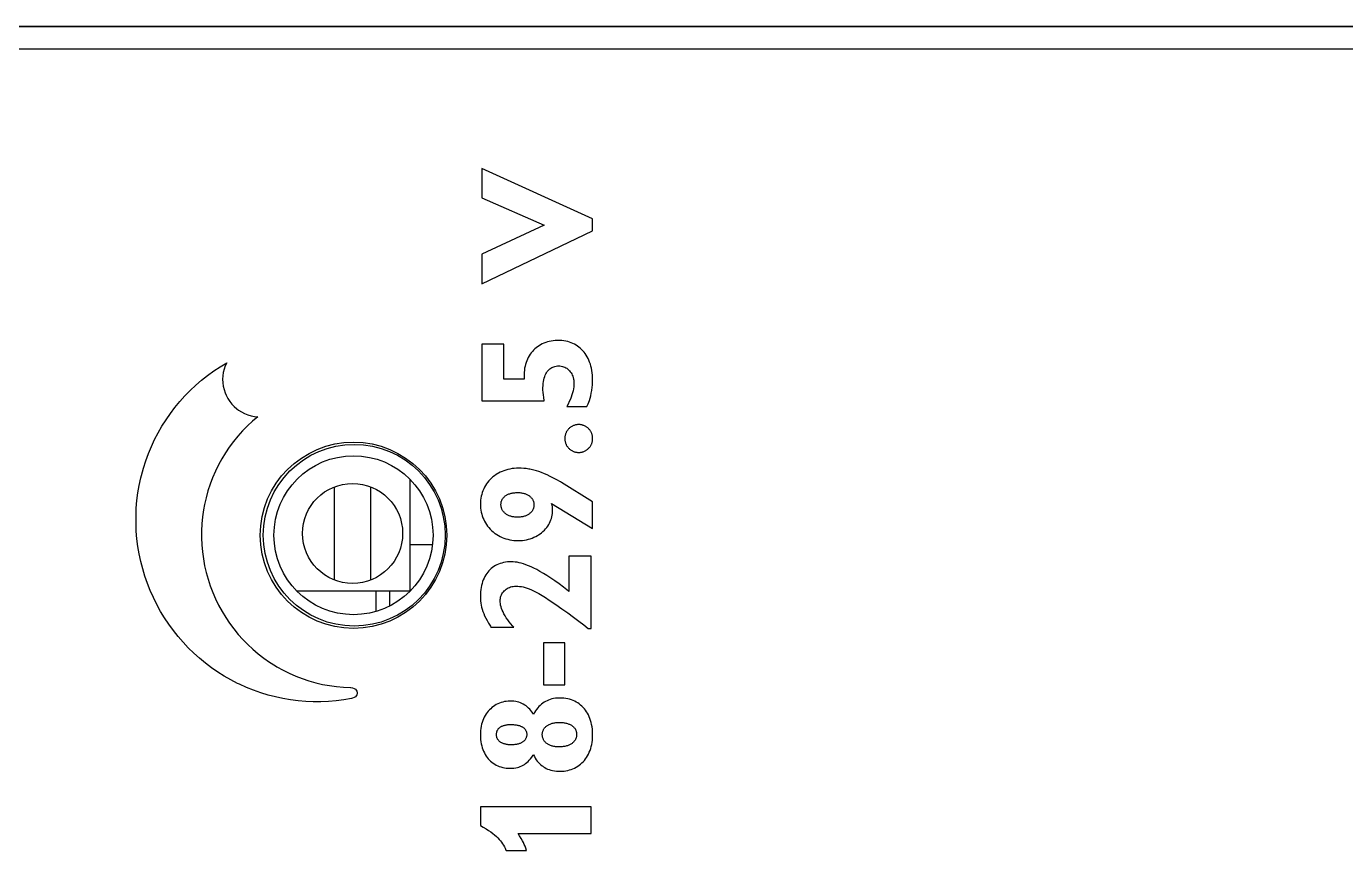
# Paper-space layout '2 DOOR PANEL LAYOUT - A1 Sheet' of a CAD drawing. Extents: x 50 to 825, y 22 to 486.
# Drawn here: x 430.635 to 434.412, y 324.869 to 327.23 of the extents above; entities that cross this region are included whole.
import ezdxf

# ---------------------------------------------------------------- set-up
doc = ezdxf.new("R2010")
doc.units = 0
doc.layers.add('N-EQPM', color=3, linetype='Continuous', lineweight=25)

psp = doc.layouts.new('2 DOOR PANEL LAYOUT - A1 Sheet')

# ---------------------------------------------------------------- linework, layer by layer
at = {"layer": 'N-EQPM', "linetype": 'Continuous'}
for p, q in [((422.2664, 327.2298), (439.1849, 327.2298)), ((437.1026, 327.2298), (423.5678, 327.2298)), ((423.8203, 327.1657), (436.8386, 327.1657)), ((431.7343, 325.6131), (431.7343, 325.9313)), ((431.5169, 325.644), (431.5169, 325.9107)), ((431.621, 325.644), (431.621, 325.9107)), ((431.7976, 325.7449), (431.7343, 325.7449)), ((431.7335, 325.6121), (431.4097, 325.6121)), ((431.6367, 325.5543), (431.6367, 325.6121)), ((431.6757, 325.5697), (431.6757, 325.6121))]:
    psp.add_line(p, q, dxfattribs=at)
for points in [[(432.2563, 326.6782), (431.9391, 326.8229), (431.9391, 326.7388), (432.1177, 326.6603), (431.9391, 326.5777), (431.9391, 326.4927), (432.2563, 326.6443)], [(432.2514, 326.2567), (432.2497, 326.2625), (432.2477, 326.2681), (432.2456, 326.2735), (432.2432, 326.2786), (432.2406, 326.2835), (432.2378, 326.2881), (432.2348, 326.2925), (432.2316, 326.2967), (432.2283, 326.3006), (432.2247, 326.3043), (432.221, 326.3077), (432.2171, 326.3109), (432.213, 326.3139), (432.2087, 326.3167), (432.2043, 326.3192), (432.1997, 326.3214), (432.1949, 326.3234), (432.19, 326.3252), (432.1848, 326.3267), (432.1796, 326.3279), (432.1741, 326.3289), (432.1685, 326.3296), (432.1627, 326.3301), (432.1567, 326.3302), (432.1542, 326.3302), (432.1486, 326.3299), (432.143, 326.3293), (432.1376, 326.3285), (432.1322, 326.3274), (432.1269, 326.326), (432.1218, 326.3243), (432.1169, 326.3224), (432.1121, 326.3202), (432.1074, 326.3178), (432.103, 326.3151), (432.0987, 326.3122), (432.0946, 326.3091), (432.0908, 326.3058), (432.0871, 326.3022), (432.0836, 326.2985), (432.0804, 326.2946), (432.0773, 326.2904), (432.0745, 326.2861), (432.072, 326.2816), (432.0696, 326.2769), (432.0675, 326.272), (432.0657, 326.2669), (432.0641, 326.2616), (432.0627, 326.2562), (432.0616, 326.2505), (432.0608, 326.2447), (432.0602, 326.2387), (432.0599, 326.2325), (432.06, 326.2261), (432.0603, 326.2196), (432.002, 326.2196), (432.002, 326.3197), (431.9391, 326.3197), (431.9391, 326.1571), (432.1177, 326.1571), (432.1175, 326.1583), (432.1161, 326.1663), (432.1151, 326.174), (432.1144, 326.1813), (432.114, 326.1883), (432.114, 326.1948), (432.1142, 326.201), (432.1147, 326.2069), (432.1155, 326.2123), (432.1165, 326.2174), (432.1177, 326.2222), (432.1191, 326.2266), (432.1207, 326.2306), (432.1225, 326.2344), (432.1244, 326.2378), (432.1265, 326.2409), (432.1287, 326.2437), (432.1311, 326.2463), (432.1336, 326.2485), (432.1363, 326.2505), (432.1391, 326.2523), (432.142, 326.2538), (432.1451, 326.255), (432.1484, 326.2559), (432.1517, 326.2566), (432.1553, 326.2571), (432.159, 326.2572), (432.1626, 326.2571), (432.1662, 326.2566), (432.1696, 326.2559), (432.1729, 326.2549), (432.1762, 326.2537), (432.1792, 326.2521), (432.1822, 326.2504), (432.185, 326.2483), (432.1876, 326.246), (432.1901, 326.2435), (432.1923, 326.2407), (432.1944, 326.2377), (432.1963, 326.2345), (432.198, 326.2311), (432.1994, 326.2275), (432.2006, 326.2236), (432.2015, 326.2196), (432.202, 326.2163), (432.2025, 326.2121), (432.2026, 326.2076), (432.2025, 326.2023), (432.202, 326.197), (432.2013, 326.1914), (432.2002, 326.1858), (432.1988, 326.18), (432.197, 326.174), (432.1949, 326.1679), (432.1924, 326.1615), (432.1895, 326.1549), (432.1862, 326.1481), (432.1824, 326.141), (432.2394, 326.141), (432.2412, 326.1443), (432.2431, 326.1483), (432.2451, 326.1531), (432.247, 326.1586), (432.2489, 326.1649), (432.2507, 326.1718), (432.2524, 326.1793), (432.2538, 326.1872), (432.2539, 326.1877), (432.2549, 326.1955), (432.2557, 326.2031), (432.2562, 326.2102), (432.2563, 326.2168), (432.2562, 326.2239), (432.2557, 326.231), (432.255, 326.2378), (432.2541, 326.2443), (432.2529, 326.2506)], [(431.5822, 325.3225), (431.5822, 325.3188), (431.5819, 325.317), (431.5813, 325.3153), (431.5796, 325.3123), (431.577, 325.3095), (431.5734, 325.3072), (431.5687, 325.3052), (431.5657, 325.3044), (431.544, 325.3007), (431.5222, 325.298), (431.5003, 325.2961), (431.4785, 325.2952), (431.4566, 325.2952), (431.4348, 325.2961), (431.413, 325.2979), (431.3913, 325.3007), (431.3698, 325.3044), (431.3484, 325.3089), (431.3273, 325.3144), (431.3064, 325.3208), (431.2857, 325.3281), (431.2654, 325.3362), (431.2455, 325.3452), (431.2399, 325.3478), (431.2205, 325.3579), (431.2015, 325.3687), (431.183, 325.3804), (431.165, 325.3928), (431.1475, 325.406), (431.1307, 325.4199), (431.1144, 325.4344), (431.0988, 325.4497), (431.0838, 325.4656), (431.0695, 325.4821), (431.0559, 325.4992), (431.043, 325.517), (431.0309, 325.5352), (431.0195, 325.554), (431.0088, 325.5735), (430.9989, 325.5934), (430.9899, 325.6135), (430.9818, 325.634), (430.9745, 325.6548), (430.9682, 325.6758), (430.9627, 325.697), (430.9581, 325.7185), (430.9545, 325.7401), (430.9517, 325.7618), (430.9499, 325.7837), (430.949, 325.8056), (430.949, 325.8275), (430.9499, 325.8495), (430.9518, 325.8714), (430.9546, 325.8932), (430.9583, 325.9148), (430.9629, 325.9363), (430.9646, 325.9433), (430.9704, 325.9645), (430.9771, 325.9854), (430.9846, 326.006), (430.993, 326.0263), (431.0023, 326.0461), (431.0123, 326.0656), (431.0232, 326.0845), (431.0349, 326.103), (431.0473, 326.1209), (431.0604, 326.1383), (431.0743, 326.1551), (431.0888, 326.1714), (431.1041, 326.1869), (431.12, 326.2019), (431.1365, 326.2162), (431.1537, 326.2298), (431.1715, 326.2427), (431.1898, 326.2549), (431.2088, 326.2664), (431.2046, 326.2572), (431.2013, 326.2479), (431.199, 326.2383), (431.1975, 326.2287), (431.197, 326.2189), (431.1974, 326.2092), (431.1987, 326.1994), (431.201, 326.1897), (431.2042, 326.1801), (431.2071, 326.1731), (431.2119, 326.1639), (431.2172, 326.1556), (431.2233, 326.1479), (431.23, 326.1408), (431.2374, 326.1343), (431.2426, 326.1304), (431.2509, 326.1252), (431.2597, 326.1208), (431.2688, 326.1173), (431.2783, 326.1145), (431.2881, 326.1127), (431.298, 326.1118), (431.2827, 326.0988), (431.268, 326.0852), (431.254, 326.0709), (431.2406, 326.0561), (431.228, 326.0406), (431.2161, 326.0246), (431.205, 326.008), (431.1946, 325.991), (431.185, 325.9734), (431.1763, 325.9554), (431.1683, 325.937), (431.1612, 325.9183), (431.155, 325.8992), (431.1496, 325.8798), (431.1452, 325.8601), (431.1423, 325.8448), (431.1395, 325.8248), (431.1375, 325.8048), (431.1365, 325.7847), (431.1365, 325.7646), (431.1373, 325.7445), (431.1391, 325.7245), (431.1418, 325.7046), (431.1453, 325.6848), (431.1498, 325.6653), (431.1552, 325.646), (431.1615, 325.6269), (431.1687, 325.6081), (431.1767, 325.5896), (431.1856, 325.5715), (431.1953, 325.5537), (431.2057, 325.5366), (431.2169, 325.5199), (431.2289, 325.5038), (431.2415, 325.4883), (431.2549, 325.4734), (431.269, 325.4591), (431.2837, 325.4455), (431.299, 325.4325), (431.3149, 325.4202), (431.3314, 325.4087), (431.3484, 325.398), (431.3523, 325.3957), (431.3699, 325.3859), (431.3879, 325.3769), (431.4063, 325.3688), (431.4251, 325.3616), (431.4441, 325.3552), (431.4635, 325.3497), (431.483, 325.3451), (431.5028, 325.3414), (431.5227, 325.3386), (431.5427, 325.3368), (431.5628, 325.3358), (431.5639, 325.3357), (431.5691, 325.3349), (431.5735, 325.3333), (431.577, 325.3311), (431.5796, 325.3286), (431.5814, 325.3257)], [(432.2547, 326.0604), (432.2541, 326.0622), (432.2535, 326.064), (432.2527, 326.0658), (432.2519, 326.0675), (432.251, 326.0691), (432.25, 326.0707), (432.249, 326.0723), (432.2478, 326.0738), (432.2466, 326.0753), (432.2453, 326.0767), (432.244, 326.0781), (432.2439, 326.0782), (432.2424, 326.0795), (432.241, 326.0807), (432.2395, 326.0818), (432.2379, 326.0829), (432.2363, 326.0839), (432.2346, 326.0848), (432.2329, 326.0856), (432.2312, 326.0863), (432.2294, 326.087), (432.2276, 326.0876), (432.2258, 326.0881), (432.2239, 326.0885), (432.2221, 326.0888), (432.2202, 326.089), (432.2183, 326.0891), (432.2164, 326.0892), (432.2145, 326.0891), (432.2126, 326.089), (432.2107, 326.0888), (432.2088, 326.0885), (432.207, 326.0881), (432.2052, 326.0876), (432.2034, 326.087), (432.2016, 326.0863), (432.1999, 326.0856), (432.1982, 326.0848), (432.1965, 326.0839), (432.1949, 326.0829), (432.1933, 326.0818), (432.1918, 326.0807), (432.1903, 326.0795), (432.1889, 326.0782), (432.1888, 326.0781), (432.1874, 326.0767), (432.1862, 326.0753), (432.1849, 326.0738), (432.1838, 326.0723), (432.1827, 326.0707), (432.1818, 326.0691), (432.1809, 326.0675), (432.18, 326.0658), (432.1793, 326.064), (432.1786, 326.0622), (432.1781, 326.0604), (432.1776, 326.0586), (432.1772, 326.0568), (432.1769, 326.0549), (432.1766, 326.053), (432.1765, 326.0511), (432.1765, 326.0492), (432.1765, 326.0473), (432.1766, 326.0454), (432.1769, 326.0435), (432.1772, 326.0417), (432.1776, 326.0398), (432.1781, 326.038), (432.1786, 326.0362), (432.1793, 326.0344), (432.18, 326.0327), (432.1809, 326.031), (432.1818, 326.0293), (432.1827, 326.0277), (432.1838, 326.0261), (432.1849, 326.0246), (432.1862, 326.0231), (432.1874, 326.0217), (432.1888, 326.0204), (432.1889, 326.0203), (432.1903, 326.019), (432.1918, 326.0178), (432.1933, 326.0166), (432.1949, 326.0156), (432.1965, 326.0146), (432.1982, 326.0137), (432.1999, 326.0128), (432.2016, 326.0121), (432.2034, 326.0114), (432.2052, 326.0109), (432.207, 326.0104), (432.2088, 326.01), (432.2107, 326.0097), (432.2126, 326.0095), (432.2145, 326.0093), (432.2164, 326.0093), (432.2183, 326.0093), (432.2202, 326.0095), (432.2221, 326.0097), (432.2239, 326.01), (432.2258, 326.0104), (432.2276, 326.0109), (432.2294, 326.0114), (432.2312, 326.0121), (432.2329, 326.0128), (432.2346, 326.0137), (432.2363, 326.0146), (432.2379, 326.0156), (432.2395, 326.0166), (432.241, 326.0178), (432.2424, 326.019), (432.2439, 326.0202), (432.2452, 326.0216), (432.2453, 326.0217), (432.2466, 326.0231), (432.2478, 326.0246), (432.249, 326.0261), (432.25, 326.0277), (432.251, 326.0293), (432.2519, 326.031), (432.2527, 326.0327), (432.2535, 326.0344), (432.2541, 326.0362), (432.2547, 326.038), (432.2552, 326.0398), (432.2556, 326.0417), (432.2559, 326.0435), (432.2561, 326.0454), (432.2563, 326.0473), (432.2563, 326.0492), (432.2563, 326.0511), (432.2561, 326.053), (432.2559, 326.0549), (432.2556, 326.0568), (432.2552, 326.0586)], [(432.1388, 325.8633), (432.2563, 325.7912), (432.2563, 325.8679), (432.1668, 325.923), (432.1639, 325.9247), (432.1537, 325.9307), (432.1441, 325.936), (432.1351, 325.9407), (432.1265, 325.9449), (432.1183, 325.9485), (432.1103, 325.9517), (432.1026, 325.9545), (432.0951, 325.9568), (432.0878, 325.9589), (432.0805, 325.9606), (432.0769, 325.9613), (432.0733, 325.9619), (432.0661, 325.963), (432.0589, 325.9637), (432.0516, 325.9642), (432.0442, 325.9643), (432.0378, 325.9642), (432.0316, 325.9637), (432.0255, 325.963), (432.0194, 325.9619), (432.0136, 325.9606), (432.0078, 325.959), (432.0023, 325.9571), (431.9969, 325.955), (431.9916, 325.9526), (431.9865, 325.9499), (431.9847, 325.9489), (431.9799, 325.9459), (431.9753, 325.9427), (431.9709, 325.9392), (431.9667, 325.9356), (431.9628, 325.9317), (431.9591, 325.9276), (431.9556, 325.9234), (431.9524, 325.919), (431.9495, 325.9144), (431.9468, 325.9096), (431.9443, 325.9047), (431.9422, 325.8997), (431.9403, 325.8945), (431.9387, 325.8892), (431.9373, 325.8838), (431.9363, 325.8782), (431.9355, 325.8726), (431.9351, 325.8668), (431.9349, 325.861), (431.9351, 325.8552), (431.9355, 325.8495), (431.9363, 325.8438), (431.9373, 325.8383), (431.9387, 325.8328), (431.9403, 325.8275), (431.9422, 325.8222), (431.9444, 325.8171), (431.9468, 325.8122), (431.9495, 325.8074), (431.9525, 325.8027), (431.9557, 325.7982), (431.9592, 325.7939), (431.9629, 325.7898), (431.9669, 325.7859), (431.9711, 325.7821), (431.9755, 325.7786), (431.9772, 325.7774), (431.9819, 325.7742), (431.9867, 325.7713), (431.9918, 325.7686), (431.997, 325.7661), (432.0023, 325.764), (432.0078, 325.7621), (432.0134, 325.7605), (432.0192, 325.7592), (432.0251, 325.7581), (432.0311, 325.7574), (432.0371, 325.7569), (432.0433, 325.7568), (432.0492, 325.7569), (432.0551, 325.7574), (432.0608, 325.7581), (432.0666, 325.7592), (432.0722, 325.7605), (432.0777, 325.7621), (432.083, 325.764), (432.0883, 325.7662), (432.0933, 325.7686), (432.0982, 325.7713), (432.1012, 325.7731), (432.1057, 325.7762), (432.1101, 325.7794), (432.1141, 325.7829), (432.118, 325.7866), (432.1215, 325.7904), (432.1248, 325.7943), (432.1278, 325.7984), (432.1306, 325.8026), (432.133, 325.807), (432.1351, 325.8114), (432.137, 325.8159), (432.1385, 325.8204), (432.1397, 325.825), (432.1407, 325.8297), (432.1413, 325.8344), (432.1417, 325.8392), (432.1417, 325.8439), (432.1415, 325.8487), (432.1409, 325.8536), (432.14, 325.8584)], [(432.0875, 325.8663), (432.0879, 325.8646), (432.0881, 325.863), (432.0882, 325.8613), (432.0883, 325.8596), (432.0882, 325.8578), (432.0881, 325.856), (432.0879, 325.8542), (432.0875, 325.8525), (432.0871, 325.8509), (432.0866, 325.8492), (432.086, 325.8476), (432.0854, 325.8461), (432.0846, 325.8446), (432.0838, 325.8431), (432.0829, 325.8416), (432.0819, 325.8402), (432.0808, 325.8389), (432.0796, 325.8376), (432.0783, 325.8363), (432.0769, 325.8351), (432.0755, 325.8339), (432.074, 325.8328), (432.0723, 325.8317), (432.0706, 325.8307), (432.0688, 325.8297), (432.0669, 325.8288), (432.065, 325.828), (432.0629, 325.8272), (432.0608, 325.8265), (432.0585, 325.8259), (432.0562, 325.8253), (432.0538, 325.8249), (432.0513, 325.8245), (432.0488, 325.8242), (432.0462, 325.824), (432.0435, 325.8238), (432.041, 325.8238), (432.0384, 325.8238), (432.0358, 325.824), (432.0336, 325.8242), (432.0311, 325.8245), (432.0287, 325.8249), (432.0263, 325.8253), (432.024, 325.8259), (432.0218, 325.8265), (432.0197, 325.8273), (432.0176, 325.828), (432.0156, 325.8289), (432.0137, 325.8298), (432.0118, 325.8308), (432.0101, 325.8318), (432.0084, 325.8329), (432.0068, 325.8341), (432.0053, 325.8353), (432.0039, 325.8366), (432.0026, 325.8379), (432.0014, 325.8392), (432.0003, 325.8406), (431.9992, 325.842), (431.9983, 325.8434), (431.9974, 325.8449), (431.9966, 325.8465), (431.996, 325.848), (431.9954, 325.8496), (431.9949, 325.8512), (431.9945, 325.8528), (431.9941, 325.8545), (431.9939, 325.8562), (431.9938, 325.8579), (431.9937, 325.8596), (431.9938, 325.8615), (431.9939, 325.8633), (431.9941, 325.8651), (431.9944, 325.8668), (431.9948, 325.8684), (431.9953, 325.8701), (431.9959, 325.8716), (431.9966, 325.8732), (431.9973, 325.8747), (431.9981, 325.8761), (431.999, 325.8775), (432, 325.8788), (432.0011, 325.8801), (432.0022, 325.8814), (432.0035, 325.8826), (432.0048, 325.8838), (432.0062, 325.8849), (432.0077, 325.886), (432.0093, 325.887), (432.011, 325.888), (432.0128, 325.8889), (432.0147, 325.8897), (432.0167, 325.8905), (432.0188, 325.8912), (432.021, 325.8919), (432.0233, 325.8925), (432.0257, 325.893), (432.0281, 325.8935), (432.0307, 325.8939), (432.0334, 325.8941), (432.0362, 325.8944), (432.0391, 325.8945), (432.0415, 325.8945), (432.0441, 325.8945), (432.0467, 325.8943), (432.048, 325.8942), (432.0506, 325.8939), (432.053, 325.8936), (432.0554, 325.8931), (432.0577, 325.8926), (432.06, 325.892), (432.0621, 325.8913), (432.0642, 325.8905), (432.0663, 325.8897), (432.0682, 325.8888), (432.07, 325.8878), (432.0718, 325.8868), (432.0735, 325.8857), (432.0751, 325.8846), (432.0766, 325.8834), (432.078, 325.8822), (432.0793, 325.8809), (432.0806, 325.8796), (432.0817, 325.8782), (432.0827, 325.8768), (432.0837, 325.8754), (432.0846, 325.874), (432.0853, 325.8725), (432.086, 325.871), (432.0866, 325.8694), (432.0871, 325.8678)], [(431.9401, 325.56), (431.942, 325.554), (431.9443, 325.5478), (431.947, 325.5415), (431.9502, 325.5348), (431.9539, 325.5276), (431.9583, 325.5199), (431.9634, 325.5114), (431.9648, 325.5093), (432.0304, 325.5093), (432.0272, 325.5127), (432.0221, 325.5185), (432.0173, 325.5243), (432.013, 325.5301), (432.009, 325.5359), (432.0055, 325.5415), (432.0024, 325.5471), (431.9997, 325.5524), (431.9974, 325.5577), (431.9955, 325.5627), (431.994, 325.5675), (431.9928, 325.5721), (431.992, 325.5765), (431.9916, 325.5807), (431.9914, 325.5846), (431.9916, 325.588), (431.992, 325.5914), (431.9928, 325.5947), (431.9938, 325.598), (431.9951, 325.6012), (431.9967, 325.6043), (431.9986, 325.6072), (432.0007, 325.61), (432.0032, 325.6127), (432.0058, 325.6152), (432.0087, 325.6175), (432.0114, 325.6193), (432.0146, 325.6211), (432.018, 325.6227), (432.0215, 325.624), (432.0251, 325.625), (432.0288, 325.6258), (432.0326, 325.6262), (432.0364, 325.6264), (432.0419, 325.6262), (432.0472, 325.6258), (432.0524, 325.6251), (432.0578, 325.624), (432.0632, 325.6227), (432.0688, 325.6209), (432.0746, 325.6188), (432.0808, 325.6162), (432.0874, 325.6131), (432.0946, 325.6094), (432.1025, 325.605), (432.1113, 325.5997), (432.1212, 325.5934), (432.132, 325.5863), (432.1504, 325.5739), (432.1684, 325.5616), (432.1854, 325.5495), (432.2015, 325.5377), (432.2166, 325.5264), (432.2306, 325.5155), (432.2435, 325.5051), (432.2522, 325.5051), (432.2522, 325.7122), (432.1884, 325.7122), (432.1884, 325.6112), (432.1872, 325.6121), (432.1732, 325.623), (432.1601, 325.6327), (432.1477, 325.6416), (432.1362, 325.6495), (432.1253, 325.6566), (432.1151, 325.6629), (432.1055, 325.6686), (432.0964, 325.6736), (432.0879, 325.6779), (432.0798, 325.6817), (432.0722, 325.685), (432.065, 325.6878), (432.0582, 325.6902), (432.0518, 325.6921), (432.0456, 325.6936), (432.0398, 325.6947), (432.0343, 325.6955), (432.029, 325.696), (432.024, 325.6961), (432.018, 325.696), (432.0123, 325.6956), (432.0068, 325.6948), (432.0014, 325.6939), (431.9963, 325.6926), (431.9914, 325.6911), (431.9867, 325.6893), (431.9822, 325.6873), (431.9779, 325.6851), (431.9738, 325.6826), (431.9699, 325.6799), (431.9661, 325.6769), (431.9626, 325.6738), (431.9593, 325.6703), (431.9561, 325.6667), (431.9531, 325.6628), (431.9504, 325.6586), (431.9478, 325.6543), (431.9455, 325.6496), (431.9433, 325.6447), (431.9414, 325.6396), (431.9397, 325.6342), (431.9383, 325.6285), (431.9371, 325.6226), (431.9361, 325.6164), (431.9355, 325.6099), (431.935, 325.6031), (431.9349, 325.597), (431.9351, 325.5903), (431.9355, 325.584), (431.9362, 325.5778), (431.9372, 325.5719), (431.9385, 325.5659)], [(432.1765, 325.4639), (432.1154, 325.4639), (432.1154, 325.344), (432.1765, 325.344)], [(432.252, 325.2358), (432.2504, 325.2415), (432.2485, 325.2471), (432.2464, 325.2523), (432.244, 325.2574), (432.2414, 325.2622), (432.2387, 325.2667), (432.2357, 325.271), (432.2325, 325.2751), (432.2291, 325.2789), (432.2255, 325.2825), (432.2217, 325.2859), (432.2178, 325.289), (432.2136, 325.2918), (432.2093, 325.2944), (432.2048, 325.2968), (432.2001, 325.2988), (432.1953, 325.3007), (432.1903, 325.3022), (432.1851, 325.3035), (432.1797, 325.3046), (432.1742, 325.3053), (432.1685, 325.3057), (432.1627, 325.3059), (432.1605, 325.3059), (432.1549, 325.3056), (432.1496, 325.3051), (432.1444, 325.3042), (432.1394, 325.3032), (432.1347, 325.3018), (432.1301, 325.3002), (432.1257, 325.2983), (432.1214, 325.2961), (432.1173, 325.2937), (432.1133, 325.291), (432.1095, 325.2881), (432.1059, 325.2849), (432.1024, 325.2814), (432.099, 325.2775), (432.0958, 325.2734), (432.0927, 325.269), (432.0897, 325.2642), (432.0869, 325.2591), (432.0855, 325.2614), (432.0825, 325.2659), (432.0793, 325.27), (432.0761, 325.2738), (432.0727, 325.2773), (432.0692, 325.2804), (432.0655, 325.2833), (432.0618, 325.2859), (432.0578, 325.2882), (432.0558, 325.2893), (432.0538, 325.2903), (432.0496, 325.2921), (432.0452, 325.2936), (432.0406, 325.2949), (432.0359, 325.2958), (432.0309, 325.2966), (432.0257, 325.297), (432.0203, 325.2972), (432.0191, 325.2971), (432.0141, 325.2969), (432.0091, 325.2964), (432.0041, 325.2955), (431.9992, 325.2944), (431.9944, 325.293), (431.9896, 325.2912), (431.985, 325.2893), (431.9805, 325.287), (431.9762, 325.2845), (431.9721, 325.2817), (431.9681, 325.2787), (431.9644, 325.2754), (431.9608, 325.2719), (431.9574, 325.2682), (431.9543, 325.2643), (431.9514, 325.2602), (431.9486, 325.2558), (431.9461, 325.2512), (431.9439, 325.2464), (431.9419, 325.2414), (431.9401, 325.2362), (431.9385, 325.2307), (431.9373, 325.225), (431.9363, 325.2191), (431.9355, 325.2129), (431.9351, 325.2065), (431.9349, 325.1998), (431.9349, 325.1997), (431.9351, 325.1932), (431.9355, 325.1869), (431.9363, 325.1808), (431.9373, 325.1749), (431.9386, 325.1692), (431.9401, 325.1637), (431.9419, 325.1585), (431.944, 325.1534), (431.9462, 325.1487), (431.9487, 325.1441), (431.9515, 325.1398), (431.9544, 325.1357), (431.9575, 325.1319), (431.9608, 325.1283), (431.9643, 325.1249), (431.968, 325.1218), (431.9719, 325.119), (431.9759, 325.1164), (431.9802, 325.114), (431.9846, 325.1119), (431.9891, 325.1101), (431.9938, 325.1085), (431.9987, 325.1072), (432.0038, 325.1062), (432.009, 325.1054), (432.0143, 325.105), (432.0199, 325.1048), (432.0257, 325.105), (432.031, 325.1054), (432.036, 325.106), (432.0407, 325.107), (432.045, 325.1081), (432.0492, 325.1096), (432.0532, 325.1113), (432.0552, 325.1122), (432.0571, 325.1132), (432.0608, 325.1154), (432.0644, 325.118), (432.068, 325.1208), (432.0715, 325.1241), (432.075, 325.1277), (432.0786, 325.1318), (432.0822, 325.1365), (432.0859, 325.1418), (432.0869, 325.1434), (432.0894, 325.1383), (432.0921, 325.1336), (432.0949, 325.1292), (432.0979, 325.1251), (432.101, 325.1213), (432.1043, 325.1179), (432.1077, 325.1147), (432.1113, 325.1117), (432.1132, 325.1103), (432.1151, 325.109), (432.119, 325.1066), (432.1231, 325.1044), (432.1274, 325.1025), (432.1319, 325.1008), (432.1366, 325.0994), (432.1416, 325.0982), (432.1468, 325.0972), (432.1523, 325.0966), (432.1581, 325.0962), (432.1631, 325.0961), (432.1688, 325.0962), (432.1744, 325.0967), (432.1798, 325.0974), (432.185, 325.0985), (432.1902, 325.0998), (432.1951, 325.1014), (432.2, 325.1032), (432.2046, 325.1053), (432.2091, 325.1077), (432.2135, 325.1104), (432.2176, 325.1133), (432.2216, 325.1165), (432.2254, 325.1199), (432.2291, 325.1235), (432.2325, 325.1274), (432.2357, 325.1315), (432.2388, 325.1359), (432.2416, 325.1405), (432.2442, 325.1454), (432.2466, 325.1504), (432.2487, 325.1557), (432.2506, 325.1612), (432.2522, 325.1669), (432.2536, 325.1728), (432.2547, 325.1789), (432.2555, 325.1852), (432.2561, 325.1917), (432.2563, 325.1984), (432.2563, 325.2003), (432.2563, 325.2035), (432.256, 325.2104), (432.2554, 325.2171), (432.2546, 325.2236), (432.2534, 325.2298)], [(432.067, 325.2075), (432.0672, 325.2061), (432.0674, 325.2046), (432.0676, 325.2032), (432.0676, 325.2017), (432.0676, 325.2001), (432.0674, 325.1986), (432.0672, 325.1971), (432.067, 325.1957), (432.0666, 325.1943), (432.0664, 325.1936), (432.0662, 325.1929), (432.0657, 325.1916), (432.0651, 325.1903), (432.0644, 325.189), (432.0637, 325.1878), (432.0629, 325.1866), (432.062, 325.1855), (432.061, 325.1844), (432.0599, 325.1833), (432.0588, 325.1822), (432.0576, 325.1812), (432.0563, 325.1803), (432.0549, 325.1793), (432.0534, 325.1784), (432.0519, 325.1776), (432.0502, 325.1768), (432.0485, 325.1761), (432.0466, 325.1754), (432.0447, 325.1747), (432.0426, 325.1741), (432.0405, 325.1736), (432.0383, 325.1731), (432.0359, 325.1727), (432.0335, 325.1724), (432.031, 325.1722), (432.0284, 325.172), (432.0257, 325.1719), (432.0235, 325.1718), (432.0228, 325.1718), (432.02, 325.1719), (432.0174, 325.1721), (432.0148, 325.1723), (432.0124, 325.1726), (432.01, 325.1729), (432.0078, 325.1733), (432.0056, 325.1738), (432.0036, 325.1744), (432.0017, 325.175), (431.9998, 325.1757), (431.9981, 325.1764), (431.9964, 325.1771), (431.9949, 325.1779), (431.9934, 325.1788), (431.9921, 325.1797), (431.9908, 325.1806), (431.9896, 325.1816), (431.9884, 325.1826), (431.9874, 325.1837), (431.9864, 325.1848), (431.9856, 325.1859), (431.9847, 325.187), (431.984, 325.1882), (431.9834, 325.1895), (431.9828, 325.1908), (431.9825, 325.1914), (431.9823, 325.1921), (431.9818, 325.1934), (431.9815, 325.1948), (431.9812, 325.1962), (431.981, 325.1977), (431.9809, 325.1992), (431.9808, 325.2008), (431.9809, 325.2025), (431.981, 325.2041), (431.9812, 325.2057), (431.9815, 325.2072), (431.9818, 325.2086), (431.9822, 325.2101), (431.9827, 325.2114), (431.9833, 325.2127), (431.9839, 325.214), (431.9846, 325.2152), (431.9854, 325.2164), (431.9862, 325.2175), (431.9871, 325.2186), (431.9881, 325.2196), (431.9892, 325.2206), (431.9903, 325.2216), (431.9916, 325.2225), (431.9929, 325.2234), (431.9943, 325.2242), (431.9957, 325.225), (431.9973, 325.2257), (431.999, 325.2264), (432.0008, 325.227), (432.0026, 325.2276), (432.0046, 325.2282), (432.0067, 325.2286), (432.0089, 325.2291), (432.0112, 325.2294), (432.0137, 325.2297), (432.0163, 325.2299), (432.019, 325.2301), (432.0218, 325.2301), (432.0226, 325.2301), (432.0242, 325.2301), (432.0271, 325.23), (432.0299, 325.2299), (432.0326, 325.2296), (432.0352, 325.2293), (432.0377, 325.229), (432.04, 325.2285), (432.0423, 325.228), (432.0444, 325.2275), (432.0464, 325.2268), (432.0483, 325.2262), (432.0501, 325.2255), (432.0518, 325.2247), (432.0534, 325.2239), (432.0549, 325.2231), (432.0563, 325.2222), (432.0576, 325.2213), (432.0588, 325.2203), (432.06, 325.2193), (432.061, 325.2183), (432.062, 325.2172), (432.0629, 325.2161), (432.0637, 325.215), (432.0644, 325.2138), (432.0651, 325.2126), (432.0657, 325.2114), (432.0662, 325.2101), (432.0666, 325.2088)], [(432.2095, 325.2094), (432.2096, 325.2086), (432.21, 325.2069), (432.2102, 325.2052), (432.2104, 325.2034), (432.2104, 325.2017), (432.2104, 325.1998), (432.2102, 325.198), (432.21, 325.1963), (432.2096, 325.1946), (432.2092, 325.1929), (432.2087, 325.1913), (432.2081, 325.1897), (432.2075, 325.1882), (432.2067, 325.1867), (432.2058, 325.1852), (432.2049, 325.1838), (432.2038, 325.1824), (432.2027, 325.181), (432.2015, 325.1797), (432.2002, 325.1785), (432.1988, 325.1772), (432.1973, 325.1761), (432.1957, 325.175), (432.194, 325.1739), (432.1922, 325.1729), (432.1903, 325.1719), (432.1884, 325.171), (432.1863, 325.1702), (432.1841, 325.1694), (432.1818, 325.1687), (432.1795, 325.168), (432.177, 325.1675), (432.1744, 325.167), (432.1718, 325.1666), (432.169, 325.1663), (432.1662, 325.1661), (432.1633, 325.1659), (432.1604, 325.1659), (432.1586, 325.1659), (432.1557, 325.166), (432.1529, 325.1662), (432.1502, 325.1665), (432.1476, 325.1668), (432.145, 325.1673), (432.1426, 325.1678), (432.1403, 325.1684), (432.138, 325.1691), (432.1359, 325.1698), (432.1338, 325.1706), (432.1319, 325.1715), (432.1301, 325.1724), (432.1283, 325.1734), (432.1266, 325.1745), (432.1251, 325.1756), (432.1236, 325.1767), (432.1222, 325.1779), (432.121, 325.1792), (432.1198, 325.1805), (432.1187, 325.1818), (432.1176, 325.1832), (432.1167, 325.1846), (432.1159, 325.186), (432.1151, 325.1876), (432.1144, 325.1891), (432.1138, 325.1907), (432.1136, 325.1915), (432.1133, 325.1923), (432.1129, 325.194), (432.1126, 325.1958), (432.1124, 325.1975), (432.1122, 325.1993), (432.1122, 325.2012), (432.1122, 325.203), (432.1124, 325.2048), (432.1126, 325.2065), (432.1129, 325.2082), (432.1133, 325.2098), (432.1138, 325.2114), (432.1144, 325.213), (432.1151, 325.2145), (432.1159, 325.216), (432.1167, 325.2174), (432.1177, 325.2188), (432.1187, 325.2201), (432.1198, 325.2215), (432.121, 325.2227), (432.1223, 325.224), (432.1238, 325.2251), (432.1252, 325.2263), (432.1268, 325.2274), (432.1285, 325.2284), (432.1303, 325.2294), (432.1322, 325.2303), (432.1342, 325.2312), (432.1363, 325.232), (432.1385, 325.2328), (432.1408, 325.2335), (432.1433, 325.2341), (432.1458, 325.2346), (432.1484, 325.2351), (432.1511, 325.2354), (432.1539, 325.2357), (432.1569, 325.2359), (432.1599, 325.2361), (432.1622, 325.2361), (432.1632, 325.2361), (432.1662, 325.236), (432.169, 325.2358), (432.1718, 325.2356), (432.1744, 325.2352), (432.177, 325.2348), (432.1795, 325.2343), (432.1818, 325.2337), (432.1841, 325.233), (432.1863, 325.2323), (432.1884, 325.2315), (432.1903, 325.2307), (432.1922, 325.2297), (432.194, 325.2288), (432.1957, 325.2277), (432.1973, 325.2266), (432.1988, 325.2255), (432.2002, 325.2243), (432.2015, 325.2231), (432.2027, 325.2218), (432.2038, 325.2205), (432.2049, 325.2192), (432.2058, 325.2178), (432.2067, 325.2163), (432.2075, 325.2149), (432.2081, 325.2134), (432.2087, 325.2118), (432.2092, 325.2102)], [(432.2522, 324.9942), (431.9349, 324.9942), (431.9349, 324.9409), (431.9433, 324.9361), (431.951, 324.9315), (431.9581, 324.9269), (431.9645, 324.9224), (431.9704, 324.918), (431.9757, 324.9136), (431.9806, 324.9093), (431.985, 324.9051), (431.9889, 324.9009), (431.9925, 324.8968), (431.9957, 324.8926), (431.9986, 324.8885), (432.0012, 324.8843), (432.0036, 324.88), (432.0059, 324.8755), (432.0082, 324.8704), (432.0089, 324.8688), (432.0672, 324.8688), (432.0648, 324.8759), (432.0627, 324.8817), (432.0606, 324.8867), (432.0595, 324.8892), (432.0583, 324.8917), (432.0555, 324.8969), (432.0519, 324.9031), (432.0467, 324.9114), (432.0428, 324.9175), (432.2522, 324.9175)]]:
    psp.add_lwpolyline(points, close=True, dxfattribs=at)
for centre, radius in [((431.5716, 325.7722), 0.2668), ((431.5737, 325.7722), 0.2603), ((431.5716, 325.7722), 0.2277), ((431.569, 325.7774), 0.1432)]:
    psp.add_circle(centre, radius, dxfattribs=at)

doc.saveas('drawing.dxf')
